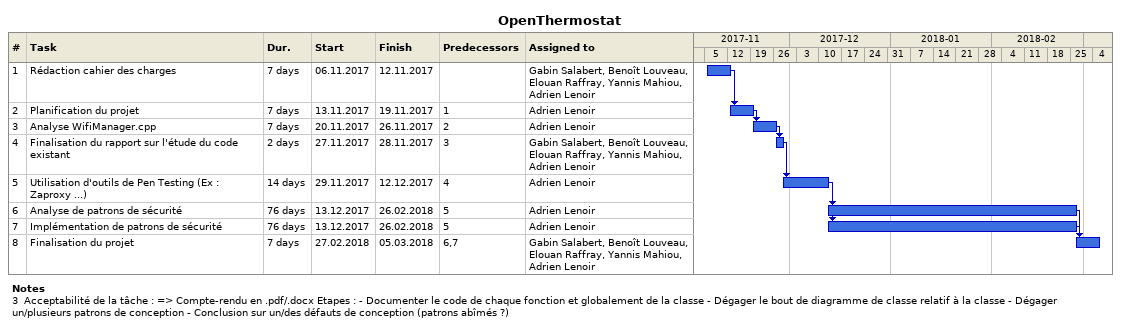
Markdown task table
OpenThermostat

| ID | Task | Duration | Start | Finish | Predecessors | Resources |
|---|---|---|---|---|---|---|
| 1 | Rédaction cahier des charges | 7d | 2017-11-06 | 2017-11-12 |  | Gabin Salabert, Benoît Louveau, Elouan Raffray, Yannis Mahiou, Adrien Lenoir |
| 2 | Planification du projet | 7d | 2017-11-13 | 2017-11-19 | 1 | Adrien Lenoir |
| 3 | Analyse WifiManager.cpp | 7d | 2017-11-20 | 2017-11-26 | 2 | Adrien Lenoir |
| 4 | Finalisation du rapport sur l'étude du code existant | 2d | 2017-11-27 | 2017-11-28 | 3 | Gabin Salabert, Benoît Louveau, Elouan Raffray, Yannis Mahiou, Adrien Lenoir |
| 5 | Utilisation d'outils de Pen Testing (Ex : Zaproxy ...) | 14d | 2017-11-29 | 2017-12-12 | 4 | Adrien Lenoir |
| 6 | Analyse de patrons de sécurité | 76d | 2017-12-13 | 2018-02-26 | 5 | Adrien Lenoir |
| 7 | Implémentation de patrons de sécurité | 76d | 2017-12-13 | 2018-02-26 | 5 | Adrien Lenoir |
| 8 | Finalisation du projet | 7d | 2018-02-27 | 2018-03-05 | 6, 7 | Gabin Salabert, Benoît Louveau, Elouan Raffray, Yannis Mahiou, Adrien Lenoir |

Notes
- 3: Acceptabilité de la tâche : => Compte-rendu en .pdf/.docx Etapes : - Documenter le code de chaque fonction et globalement de la classe - Dégager le bout de diagramme de classe relatif à la classe - Dégager un/plusieurs patrons de conception - Conclusion sur un/des défauts de conception (patrons abîmés ?)
